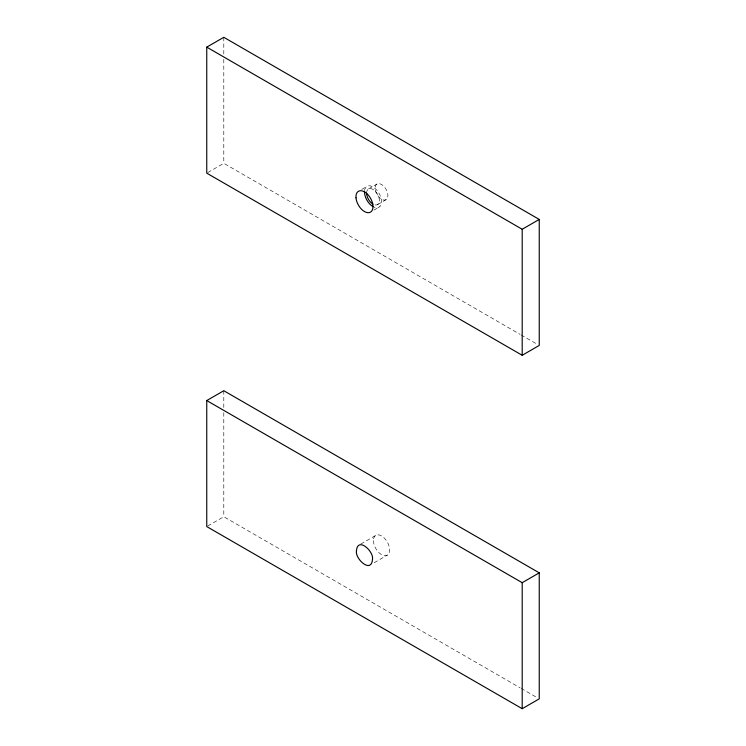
<?xml version="1.0" encoding="UTF-8"?>
<svg xmlns="http://www.w3.org/2000/svg" width="746" height="746" viewBox="0 0 746 746"><rect width="100%" height="100%" fill="white"/><g stroke="black" fill="none" stroke-linecap="round" stroke-linejoin="round"><path stroke-width="0.56" stroke-dasharray="3.73 2.8" d="M207.752 172.578L223.8 163.309L520.102 334.376M361.651 189.484L366.389 186.742M368.496 188.943L377.019 184.02M377.504 204.618L386.027 199.704A9.045 5.222 60 0 0 383.202 185.698A9.045 5.222 60 0 0 375.341 190.174A9.045 5.222 60 0 0 386.027 199.704M373.923 210.102L379.611 206.819M207.752 525.995L223.8 516.736L520.102 687.803M360.756 544.048L375.798 535.358M374.212 562.726L387.249 555.201M521.109 334.963L537.232 344.27M521.109 688.381L537.232 697.687M223.8 37.3L223.8 54.645M223.8 59.27L223.8 163.309M223.8 390.717L223.8 408.062M223.8 412.687L223.8 516.736M364.58 190.351A12.057 6.966 60 0 1 373.625 187.321A12.057 6.966 60 0 1 381.523 201.569A12.057 6.966 60 0 1 373.858 207.071M366.603 193.065A9.045 5.222 60 0 1 372.468 189.111A9.045 5.222 60 0 1 379.304 199.163A9.045 5.222 60 0 1 374.632 204.861M373.429 540.608A11.451 6.611 60 0 0 385.579 555.714A11.451 6.611 60 0 0 385.579 539.517A11.451 6.611 60 0 0 373.429 540.608"/><path stroke-width="1.12" d="M206.754 47.147L223.8 37.3L539.246 219.427L539.246 345.435L522.2 355.282L206.754 173.156L206.754 47.147L522.2 229.264L539.246 219.427M206.754 400.565L223.8 390.717L539.246 572.844L539.246 698.853L522.2 708.7L206.754 526.573L206.754 400.565L522.2 582.691L539.246 572.844M522.2 229.264L522.2 355.282M522.2 582.691L522.2 708.7M373.121 206.698A12.057 6.966 60 0 1 364.496 191.153M372.981 204.152A9.045 5.222 60 0 1 366.603 193.065M356.439 551.08C355.133 559.155 371.601 574.047 372.506 559.174C373.821 551.098 357.343 536.197 356.439 551.08M355.991 197.802A12.057 6.966 60 0 0 369.466 212.563A12.057 6.966 60 0 0 367.965 194.743A12.057 6.966 60 0 0 355.991 197.802"/></g></svg>
